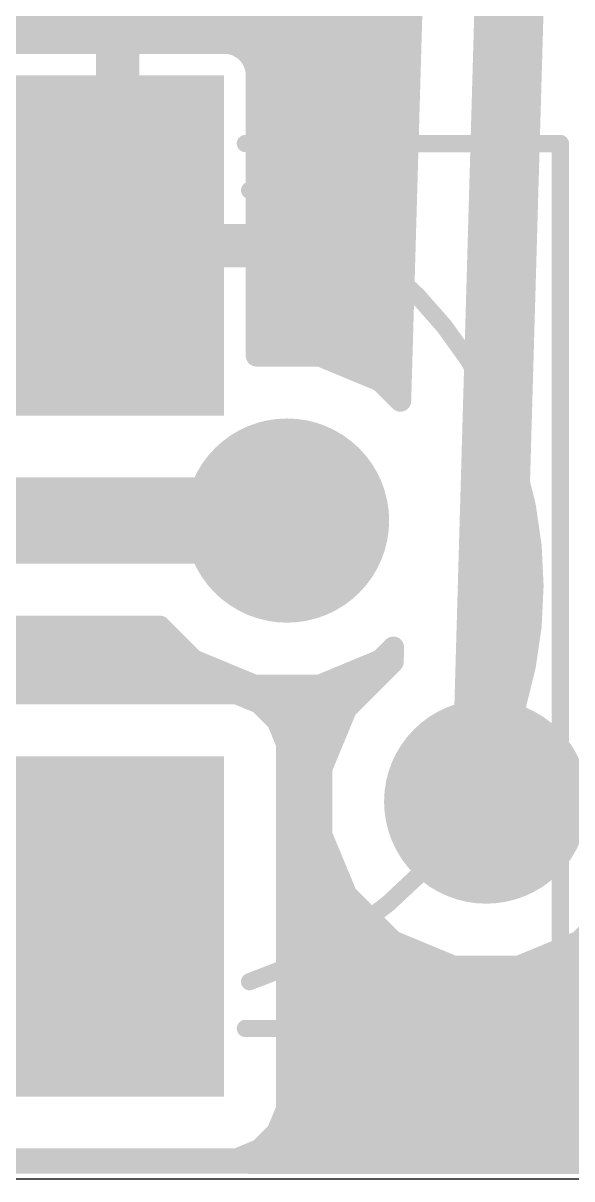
# Model space of a CAD drawing. Extents: x 0 to 110, y 0 to 76.
# Drawn here: x 30.53 to 36.97, y 0.03 to 13.61 of the extents above; entities that cross this region are included whole.
import ezdxf

# ---------------------------------------------------------------- set-up
doc = ezdxf.new("R2010")
doc.units = 0
doc.header["$MEASUREMENT"] = 0
doc.layers.get('0').update_dxf_attribs({"linetype": 'CONTINUOUS'})
for name, color, linetype in [('1', 22, 'CONTINUOUS'), ('18', 82, 'CONTINUOUS'), ('21', 253, 'CONTINUOUS'), ('255', 6, 'CONTINUOUS')]:
    doc.layers.add(name, color=color, linetype=linetype)

# ---------------------------------------------------------------- blocks, each defined once
blk = doc.blocks.new('RECT')
blk.add_solid([(-0.5, -0.5), (0.5, -0.5), (-0.5, 0.5), (0.5, 0.5)])
blk = doc.blocks.new('ROUNDV')
at = {"const_width": 0.5}
blk.add_lwpolyline([(0, -0.25, 1), (0, 0.25, 1), (0, -0.25)], format="xyb", dxfattribs=at)

msp = doc.modelspace()

# ---------------------------------------------------------------- linework, layer by layer
at = {"layer": '1'}
for points, const_width in [([(36.3073, 16.2738), (35.968, 4.4591)], 0.8128), ([(35.1314, 15.1441), (34.9598, 9.1683)], 0.254), ([(10.807, 13.716), (35.0904, 13.716)], 0.254), ([(10.6757, 13.462), (35.0831, 13.462)], 0.254), ([(31.512, 13.3735), (30.3389, 13.3735)], 0.254), ([(31.512, 11.1196), (31.512, 13.3735)], 0.254), ([(32.9392, 13.3735), (31.766, 13.3735)], 0.254), ([(31.766, 13.3735), (31.766, 11.1196)], 0.254), ([(33.0361, 13.3476), (32.9392, 13.3735)], 0.254), ([(33.123, 13.2974), (33.0361, 13.3476)], 0.254), ([(31.512, 13.208), (31.766, 13.208)], 0.254), ([(33.1939, 13.2265), (33.123, 13.2974)], 0.254), ([(33.2441, 13.1396), (33.1939, 13.2265)], 0.254), ([(33.2046, 13.208), (35.0758, 13.208)], 0.254), ([(33.27, 13.0427), (33.2441, 13.1396)], 0.254), ([(31.512, 12.954), (31.766, 12.954)], 0.254), ([(33.27, 11.1195), (33.27, 13.0427)], 0.254), ([(33.27, 12.954), (35.0685, 12.954)], 0.254), ([(31.512, 12.7), (31.766, 12.7)], 0.254), ([(33.27, 12.7), (35.0612, 12.7)], 0.254), ([(31.512, 12.446), (31.766, 12.446)], 0.254), ([(33.27, 12.446), (35.0539, 12.446)], 0.254), ([(31.512, 12.192), (31.766, 12.192)], 0.254), ([(33.27, 12.192), (35.0466, 12.192)], 0.254), ([(31.512, 11.938), (31.766, 11.938)], 0.254), ([(33.27, 11.938), (35.0393, 11.938)], 0.254), ([(31.512, 11.684), (31.766, 11.684)], 0.254), ([(33.27, 11.684), (35.032, 11.684)], 0.254), ([(31.512, 11.43), (31.766, 11.43)], 0.254), ([(33.27, 11.43), (35.0247, 11.43)], 0.254), ([(23.4362, 10.9926), (31.639, 10.9926)], 1.016), ([(31.512, 11.176), (31.766, 11.176)], 0.254), ([(33.27, 11.176), (35.0175, 11.176)], 0.254), ([(30.008, 11.1195), (31.512, 11.1195)], 0.254), ([(31.766, 11.1196), (31.512, 11.1196)], 0.254), ([(31.512, 11.1195), (31.512, 10.8656)], 0.254), ([(31.7661, 10.8656), (31.7661, 11.1195)], 0.254), ([(31.7661, 11.1195), (33.27, 11.1195)], 0.254), ([(25.5223, 10.922), (31.512, 10.922)], 0.254), ([(31.7661, 10.922), (35.0102, 10.922)], 0.254), ([(31.512, 10.8656), (30.008, 10.8656)], 0.254), ([(33.27, 10.8656), (31.7661, 10.8656)], 0.254), ([(33.27, 9.6982), (33.27, 10.8656)], 0.254), ([(33.27, 10.668), (35.0029, 10.668)], 0.254), ([(33.27, 10.414), (34.9956, 10.414)], 0.254), ([(33.27, 10.16), (34.9883, 10.16)], 0.254), ([(33.27, 9.906), (34.981, 9.906)], 0.254), ([(34.013, 9.6982), (33.27, 9.6982)], 0.254), ([(34.7247, 9.4033), (34.013, 9.6982)], 0.254), ([(34.1244, 9.652), (34.9737, 9.652)], 0.254), ([(34.9598, 9.1683), (34.7247, 9.4033)], 0.254), ([(34.7301, 9.398), (34.9664, 9.398)], 0.254), ([(28.9116, 7.7616), (33.6277, 7.7616)], 1.016), ([(29.4271, 6.517), (32.1336, 6.517)], 0.254), ([(32.1336, 6.517), (32.5307, 6.1198)], 0.254), ([(29.2601, 6.35), (32.3005, 6.35)], 0.254), ([(34.7247, 6.1198), (34.8766, 6.2717)], 0.254), ([(34.8766, 6.2717), (34.8717, 6.1012)], 0.254), ([(29.0061, 6.096), (32.5882, 6.096)], 0.254), ([(32.5307, 6.1198), (33.2425, 5.825)], 0.254), ([(34.013, 5.825), (34.7247, 6.1198)], 0.254), ([(34.871, 6.1009), (34.3263, 5.5561)], 0.254), ([(34.6673, 6.096), (34.8662, 6.096)], 0.254), ([(34.8717, 6.1012), (34.871, 6.1009)], 0.254), ([(28.7521, 5.842), (33.2014, 5.842)], 0.254), ([(33.0356, 5.7291), (30.2425, 5.7291)], 0.254), ([(33.3063, 5.617), (33.0356, 5.7291)], 0.254), ([(33.2425, 5.825), (34.013, 5.825)], 0.254), ([(34.0541, 5.842), (34.6122, 5.842)], 0.254), ([(33.5135, 5.4098), (33.3063, 5.617)], 0.254), ([(33.3353, 5.588), (34.3582, 5.588)], 0.254), ([(34.3263, 5.5561), (34.0314, 4.8443)], 0.254), ([(33.6256, 5.1391), (33.5135, 5.4098)], 0.254), ([(33.5449, 5.334), (34.2343, 5.334)], 0.254), ([(33.6256, 0.846), (33.6256, 5.1391)], 0.254), ([(33.6256, 5.08), (34.129, 5.08)], 0.254), ([(33.6256, 4.826), (34.0314, 4.826)], 0.254), ([(34.0314, 4.8443), (34.0314, 4.0739)], 0.254), ([(33.6256, 4.572), (34.0314, 4.572)], 0.254), ([(33.6256, 4.318), (34.0314, 4.318)], 0.254), ([(33.6256, 4.064), (34.0355, 4.064)], 0.254), ([(34.0314, 4.0739), (34.3263, 3.3621)], 0.254), ([(33.6256, 3.81), (34.1407, 3.81)], 0.254), ([(33.6256, 3.556), (34.2459, 3.556)], 0.254), ([(29.8825, 2.9926), (31.639, 2.9926)], 1.016), ([(33.6256, 3.302), (34.3864, 3.302)], 0.254), ([(34.3263, 3.3621), (34.871, 2.8173)], 0.254), ([(37.065, 2.8173), (37.6098, 3.3621)], 0.254), ([(33.6256, 3.048), (34.6404, 3.048)], 0.254), ([(33.6256, 2.794), (34.9274, 2.794)], 0.254), ([(34.871, 2.8173), (35.5828, 2.5225)], 0.254), ([(36.3532, 2.5225), (37.065, 2.8173)], 0.254), ([(37.0087, 2.794), (55.9079, 2.794)], 0.254), ([(33.6256, 2.54), (35.5406, 2.54)], 0.254), ([(35.5828, 2.5225), (36.3532, 2.5225)], 0.254), ([(36.3955, 2.54), (56.0131, 2.54)], 0.254), ([(33.6256, 2.286), (56.1183, 2.286)], 0.254), ([(33.6256, 2.032), (56.3417, 2.032)], 0.254), ([(33.6256, 1.778), (56.5957, 1.778)], 0.254), ([(33.6256, 1.524), (56.9015, 1.524)], 0.254), ([(33.6256, 1.27), (57.5147, 1.27)], 0.254), ([(33.6256, 1.016), (60.5054, 1.016)], 0.254), ([(33.5135, 0.5753), (33.6256, 0.846)], 0.254), ([(33.5908, 0.762), (60.3792, 0.762)], 0.254), ([(33.3063, 0.3681), (33.5135, 0.5753)], 0.254), ([(33.4462, 0.508), (60.253, 0.508)], 0.254), ([(33.0356, 0.256), (33.3063, 0.3681)], 0.254), ([(0.427, 0.254), (60.1268, 0.254)], 0.254), ([(60.1, 0.2), (0.85, 0.225)], 0.254), ([(30.2425, 0.256), (33.0356, 0.256)], 0.254)]:
    msp.add_lwpolyline(points, dxfattribs=dict(at, const_width=const_width))
for points, const_width in [([(35.0904, 13.6525, 1), (35.0904, 13.7795)], 0.127), ([(35.0831, 13.3985, 1), (35.0831, 13.5255)], 0.127), ([(31.5755, 13.3735, 1), (31.4485, 13.3735)], 0.127), ([(31.512, 13.31, 1), (31.512, 13.437)], 0.127), ([(31.766, 13.437, 1), (31.766, 13.31)], 0.127), ([(31.8295, 13.3735, 1), (31.7025, 13.3735)], 0.127), ([(32.9556, 13.4349, 1), (32.9228, 13.3122)], 0.127), ([(32.9392, 13.31, 1), (32.9392, 13.437)], 0.127), ([(33.0679, 13.4026, 1), (33.0044, 13.2926)], 0.127), ([(33.0197, 13.2862, 1), (33.0525, 13.4089)], 0.127), ([(31.512, 13.2715, 1), (31.512, 13.1445)], 0.127), ([(31.766, 13.1445, 1), (31.766, 13.2715)], 0.127), ([(33.1679, 13.3423, 1), (33.0781, 13.2525)], 0.127), ([(33.0912, 13.2424, 1), (33.1547, 13.3524)], 0.127), ([(33.2489, 13.2582, 1), (33.1389, 13.1947)], 0.127), ([(33.2046, 13.2715, 1), (33.2046, 13.1445)], 0.127), ([(33.149, 13.1816, 1), (33.2388, 13.2714)], 0.127), ([(35.0758, 13.1445, 1), (35.0758, 13.2715)], 0.127), ([(33.3054, 13.156, 1), (33.1827, 13.1232)], 0.127), ([(33.1891, 13.1079, 1), (33.2991, 13.1714)], 0.127), ([(31.512, 13.0175, 1), (31.512, 12.8905)], 0.127), ([(31.766, 12.8905, 1), (31.766, 13.0175)], 0.127), ([(33.3335, 13.0427, 1), (33.2065, 13.0427)], 0.127), ([(33.27, 13.0175, 1), (33.27, 12.8905)], 0.127), ([(33.2087, 13.0263, 1), (33.3314, 13.0591)], 0.127), ([(35.0685, 12.8905, 1), (35.0685, 13.0175)], 0.127), ([(31.512, 12.7635, 1), (31.512, 12.6365)], 0.127), ([(31.766, 12.6365, 1), (31.766, 12.7635)], 0.127), ([(33.27, 12.7635, 1), (33.27, 12.6365)], 0.127), ([(35.0612, 12.6365, 1), (35.0612, 12.7635)], 0.127), ([(31.512, 12.5095, 1), (31.512, 12.3825)], 0.127), ([(31.766, 12.3825, 1), (31.766, 12.5095)], 0.127), ([(33.27, 12.5095, 1), (33.27, 12.3825)], 0.127), ([(35.0539, 12.3825, 1), (35.0539, 12.5095)], 0.127), ([(31.512, 12.2555, 1), (31.512, 12.1285)], 0.127), ([(31.766, 12.1285, 1), (31.766, 12.2555)], 0.127), ([(33.27, 12.2555, 1), (33.27, 12.1285)], 0.127), ([(35.0466, 12.1285, 1), (35.0466, 12.2555)], 0.127), ([(31.512, 12.0015, 1), (31.512, 11.8745)], 0.127), ([(31.766, 11.8745, 1), (31.766, 12.0015)], 0.127), ([(33.27, 12.0015, 1), (33.27, 11.8745)], 0.127), ([(35.0393, 11.8745, 1), (35.0393, 12.0015)], 0.127), ([(31.512, 11.7475, 1), (31.512, 11.6205)], 0.127), ([(31.766, 11.6205, 1), (31.766, 11.7475)], 0.127), ([(33.27, 11.7475, 1), (33.27, 11.6205)], 0.127), ([(35.032, 11.6205, 1), (35.032, 11.7475)], 0.127), ([(31.512, 11.4935, 1), (31.512, 11.3665)], 0.127), ([(31.766, 11.3665, 1), (31.766, 11.4935)], 0.127), ([(33.27, 11.4935, 1), (33.27, 11.3665)], 0.127), ([(35.0247, 11.3665, 1), (35.0247, 11.4935)], 0.127), ([(31.639, 10.7386, 1), (31.639, 11.2466)], 0.508), ([(31.512, 11.2395, 1), (31.512, 11.1125)], 0.127), ([(31.766, 11.1125, 1), (31.766, 11.2395)], 0.127), ([(33.27, 11.2395, 1), (33.27, 11.1125)], 0.127), ([(35.0175, 11.1125, 1), (35.0175, 11.2395)], 0.127), ([(31.512, 11.1831, 1), (31.512, 11.0561)], 0.127), ([(31.5755, 11.1195, 1), (31.4485, 11.1195)], 0.127), ([(31.4485, 11.1196, 1), (31.5755, 11.1196)], 0.127), ([(31.512, 11.056, 1), (31.512, 11.183)], 0.127), ([(31.7025, 11.1196, 1), (31.8295, 11.1196)], 0.127), ([(31.8296, 11.1195, 1), (31.7026, 11.1195)], 0.127), ([(31.7661, 11.183, 1), (31.7661, 11.056)], 0.127), ([(31.766, 11.0561, 1), (31.766, 11.1831)], 0.127), ([(33.2065, 11.1195, 1), (33.3335, 11.1195)], 0.127), ([(33.27, 11.056, 1), (33.27, 11.183)], 0.127), ([(31.512, 10.8585, 1), (31.512, 10.9855)], 0.127), ([(31.7661, 10.9855, 1), (31.7661, 10.8585)], 0.127), ([(35.0102, 10.8585, 1), (35.0102, 10.9855)], 0.127), ([(31.4485, 10.8656, 1), (31.5755, 10.8656)], 0.127), ([(31.512, 10.8021, 1), (31.512, 10.9291)], 0.127), ([(31.7661, 10.9291, 1), (31.7661, 10.8021)], 0.127), ([(31.7026, 10.8656, 1), (31.8296, 10.8656)], 0.127), ([(33.3335, 10.8656, 1), (33.2065, 10.8656)], 0.127), ([(33.27, 10.8021, 1), (33.27, 10.9291)], 0.127), ([(33.27, 10.7315, 1), (33.27, 10.6045)], 0.127), ([(35.0029, 10.6045, 1), (35.0029, 10.7315)], 0.127), ([(33.27, 10.4775, 1), (33.27, 10.3505)], 0.127), ([(34.9956, 10.3505, 1), (34.9956, 10.4775)], 0.127), ([(33.27, 10.2235, 1), (33.27, 10.0965)], 0.127), ([(34.9883, 10.0965, 1), (34.9883, 10.2235)], 0.127), ([(33.27, 9.9695, 1), (33.27, 9.8425)], 0.127), ([(34.981, 9.8425, 1), (34.981, 9.9695)], 0.127), ([(33.27, 9.7617, 1), (33.27, 9.6347)], 0.127), ([(34.0373, 9.7568, 1), (33.9887, 9.6395)], 0.127), ([(34.013, 9.6347, 1), (34.013, 9.7617)], 0.127), ([(33.2065, 9.6982, 1), (33.3335, 9.6982)], 0.127), ([(34.1244, 9.7155, 1), (34.1244, 9.5885)], 0.127), ([(34.9737, 9.5885, 1), (34.9737, 9.7155)], 0.127), ([(34.7696, 9.4482, 1), (34.6798, 9.3584)], 0.127), ([(34.7301, 9.4615, 1), (34.7301, 9.3345)], 0.127), ([(34.7004, 9.3447, 1), (34.749, 9.462)], 0.127), ([(34.9664, 9.3345, 1), (34.9664, 9.4615)], 0.127), ([(34.9149, 9.1234, 1), (35.0047, 9.2132)], 0.127), ([(34.8963, 9.1701, 1), (35.0233, 9.1665)], 0.127), ([(33.6277, 7.5076, 1), (33.6277, 8.0156)], 0.508), ([(32.1785, 6.5619, 1), (32.0887, 6.4721)], 0.127), ([(32.1336, 6.4535, 1), (32.1336, 6.5805)], 0.127), ([(32.3005, 6.2865, 1), (32.3005, 6.4135)], 0.127), ([(34.9401, 6.2699, 1), (34.8131, 6.2735)], 0.127), ([(34.9215, 6.2268, 1), (34.8317, 6.3166)], 0.127), ([(32.555, 6.1785, 1), (32.5064, 6.0611)], 0.127), ([(32.4858, 6.0749, 1), (32.5756, 6.1647)], 0.127), ([(32.5882, 6.0325, 1), (32.5882, 6.1595)], 0.127), ([(34.6673, 6.1595, 1), (34.6673, 6.0325)], 0.127), ([(34.6798, 6.1647, 1), (34.7696, 6.0749)], 0.127), ([(34.749, 6.0611, 1), (34.7004, 6.1785)], 0.127), ([(34.8468, 6.1596, 1), (34.8953, 6.0422)], 0.127), ([(34.8082, 6.103, 1), (34.9352, 6.0993)], 0.127), ([(34.9159, 6.056, 1), (34.8261, 6.1458)], 0.127), ([(34.8959, 6.0425, 1), (34.8475, 6.1599)], 0.127), ([(34.8662, 6.0325, 1), (34.8662, 6.1595)], 0.127), ([(33.0599, 5.7878, 1), (33.0113, 5.6705)], 0.127), ([(33.0356, 5.6656, 1), (33.0356, 5.7926)], 0.127), ([(33.2425, 5.8885, 1), (33.2425, 5.7615)], 0.127), ([(33.2014, 5.7785, 1), (33.2014, 5.9055)], 0.127), ([(33.2182, 5.7663, 1), (33.2668, 5.8836)], 0.127), ([(33.9887, 5.8836, 1), (34.0373, 5.7663)], 0.127), ([(34.0541, 5.9055, 1), (34.0541, 5.7785)], 0.127), ([(34.013, 5.7615, 1), (34.013, 5.8885)], 0.127), ([(34.6122, 5.7785, 1), (34.6122, 5.9055)], 0.127), ([(33.3512, 5.6619, 1), (33.2614, 5.5721)], 0.127), ([(33.3353, 5.6515, 1), (33.3353, 5.5245)], 0.127), ([(33.282, 5.5583, 1), (33.3306, 5.6757)], 0.127), ([(34.3582, 5.5245, 1), (34.3582, 5.6515)], 0.127), ([(34.2814, 5.601, 1), (34.3712, 5.5112)], 0.127), ([(34.3849, 5.5318, 1), (34.2676, 5.5804)], 0.127), ([(33.5722, 5.4341, 1), (33.4548, 5.3855)], 0.127), ([(33.4686, 5.3649, 1), (33.5584, 5.4547)], 0.127), ([(33.5449, 5.3975, 1), (33.5449, 5.2705)], 0.127), ([(34.2343, 5.2705, 1), (34.2343, 5.3975)], 0.127), ([(33.6891, 5.1391, 1), (33.5621, 5.1391)], 0.127), ([(33.6256, 5.1435, 1), (33.6256, 5.0165)], 0.127), ([(33.567, 5.1148, 1), (33.6843, 5.1634)], 0.127), ([(34.129, 5.0165, 1), (34.129, 5.1435)], 0.127), ([(33.6256, 4.8895, 1), (33.6256, 4.7625)], 0.127), ([(34.0949, 4.8443, 1), (33.9679, 4.8443)], 0.127), ([(33.9728, 4.8686, 1), (34.0901, 4.82)], 0.127), ([(34.0314, 4.7625, 1), (34.0314, 4.8895)], 0.127), ([(33.6256, 4.6355, 1), (33.6256, 4.5085)], 0.127), ([(34.0314, 4.5085, 1), (34.0314, 4.6355)], 0.127), ([(35.7649, 4.4649, 1), (36.1711, 4.4533)], 0.4064), ([(33.6256, 4.3815, 1), (33.6256, 4.2545)], 0.127), ([(34.0314, 4.2545, 1), (34.0314, 4.3815)], 0.127), ([(33.6256, 4.1275, 1), (33.6256, 4.0005)], 0.127), ([(33.9679, 4.0739, 1), (34.0949, 4.0739)], 0.127), ([(34.0901, 4.0982, 1), (33.9728, 4.0496)], 0.127), ([(34.0355, 4.0005, 1), (34.0355, 4.1275)], 0.127), ([(33.6256, 3.8735, 1), (33.6256, 3.7465)], 0.127), ([(34.1407, 3.7465, 1), (34.1407, 3.8735)], 0.127), ([(33.6256, 3.6195, 1), (33.6256, 3.4925)], 0.127), ([(34.2459, 3.4925, 1), (34.2459, 3.6195)], 0.127), ([(31.639, 2.7386, 1), (31.639, 3.2466)], 0.508), ([(33.6256, 3.3655, 1), (33.6256, 3.2385)], 0.127), ([(34.3712, 3.407, 1), (34.2814, 3.3172)], 0.127), ([(34.2676, 3.3378, 1), (34.3849, 3.3864)], 0.127), ([(34.3864, 3.2385, 1), (34.3864, 3.3655)], 0.127), ([(33.6256, 3.1115, 1), (33.6256, 2.9845)], 0.127), ([(34.6404, 2.9845, 1), (34.6404, 3.1115)], 0.127), ([(33.6256, 2.8575, 1), (33.6256, 2.7305)], 0.127), ([(34.8953, 2.876, 1), (34.8467, 2.7587)], 0.127), ([(34.8261, 2.7724, 1), (34.9159, 2.8622)], 0.127), ([(34.9274, 2.7305, 1), (34.9274, 2.8575)], 0.127), ([(37.0087, 2.8575, 1), (37.0087, 2.7305)], 0.127), ([(37.0201, 2.8622, 1), (37.1099, 2.7724)], 0.127), ([(33.6256, 2.6035, 1), (33.6256, 2.4765)], 0.127), ([(35.5828, 2.586, 1), (35.5828, 2.459)], 0.127), ([(35.5406, 2.4765, 1), (35.5406, 2.6035)], 0.127), ([(35.5585, 2.4638, 1), (35.6071, 2.5812)], 0.127), ([(36.3289, 2.5812, 1), (36.3775, 2.4638)], 0.127), ([(36.3955, 2.6035, 1), (36.3955, 2.4765)], 0.127), ([(36.3532, 2.459, 1), (36.3532, 2.586)], 0.127), ([(33.6256, 2.3495, 1), (33.6256, 2.2225)], 0.127), ([(33.6256, 2.0955, 1), (33.6256, 1.9685)], 0.127), ([(33.6256, 1.8415, 1), (33.6256, 1.7145)], 0.127), ([(33.6256, 1.5875, 1), (33.6256, 1.4605)], 0.127), ([(33.6256, 1.3335, 1), (33.6256, 1.2065)], 0.127), ([(33.6256, 1.0795, 1), (33.6256, 0.9525)], 0.127), ([(33.6843, 0.8217, 1), (33.567, 0.8703)], 0.127), ([(33.5908, 0.8255, 1), (33.5908, 0.6985)], 0.127), ([(33.5621, 0.846, 1), (33.6891, 0.846)], 0.127), ([(33.5584, 0.5304, 1), (33.4686, 0.6202)], 0.127), ([(33.4462, 0.5715, 1), (33.4462, 0.4445)], 0.127), ([(33.4548, 0.5996, 1), (33.5722, 0.551)], 0.127), ([(33.2614, 0.413, 1), (33.3512, 0.3232)], 0.127), ([(33.3306, 0.3094, 1), (33.282, 0.4268)], 0.127), ([(33.0113, 0.3146, 1), (33.0599, 0.1973)], 0.127), ([(33.0356, 0.1925, 1), (33.0356, 0.3195)], 0.127)]:
    msp.add_lwpolyline(points, format="xyb", dxfattribs=dict(at, const_width=const_width))
at = {"layer": '21', "const_width": 0.2032}
for points in [[(33.139, 12.1926), (36.839, 12.1926)], [(36.839, 12.1926), (36.839, 2.6926)], [(36.839, 2.6926), (35.939, 1.7926)], [(35.939, 1.7926), (33.139, 1.7926)]]:
    msp.add_lwpolyline(points, dxfattribs=at)
at = {"layer": '21'}
for points, const_width in [([(33.139, 12.2434, 1), (33.139, 12.1418)], 0.1016), ([(36.8898, 12.1926, 1), (36.7882, 12.1926)], 0.1016), ([(36.839, 12.1418, 1), (36.839, 12.2434)], 0.1016), ([(33.189, 2.3426, 0.7208), (33.189, 11.6425)], 0.2032), ([(33.2051, 11.6907, 1), (33.173, 11.5944)], 0.1016), ([(36.7882, 2.6926, 1), (36.8898, 2.6926)], 0.1016), ([(36.875, 2.6566, 1), (36.8031, 2.7285)], 0.1016), ([(33.173, 2.3907, 1), (33.2051, 2.2944)], 0.1016), ([(33.139, 1.8434, 1), (33.139, 1.7418)], 0.1016), ([(35.9031, 1.8285, 1), (35.975, 1.7566)], 0.1016), ([(35.939, 1.7418, 1), (35.939, 1.8434)], 0.1016)]:
    msp.add_lwpolyline(points, format="xyb", dxfattribs=dict(at, const_width=const_width))
at = {"layer": '255'}
msp.add_line((0.025, 0.025), (60.25, 0.025), dxfattribs=at)

# ---------------------------------------------------------------- block references
at = {"layer": '1', "xscale": 4, "yscale": 2.5, "rotation": 270}
for p in [(31.639, 10.9926), (31.639, 2.9926)]:
    msp.add_blockref('RECT', p, dxfattribs=at)
at = {"layer": '18', "xscale": 2.4, "yscale": 2.4}
for p in [(33.6277, 7.7616), (35.968, 4.4591)]:
    msp.add_blockref('ROUNDV', p, dxfattribs=at)

doc.saveas('drawing.dxf')
